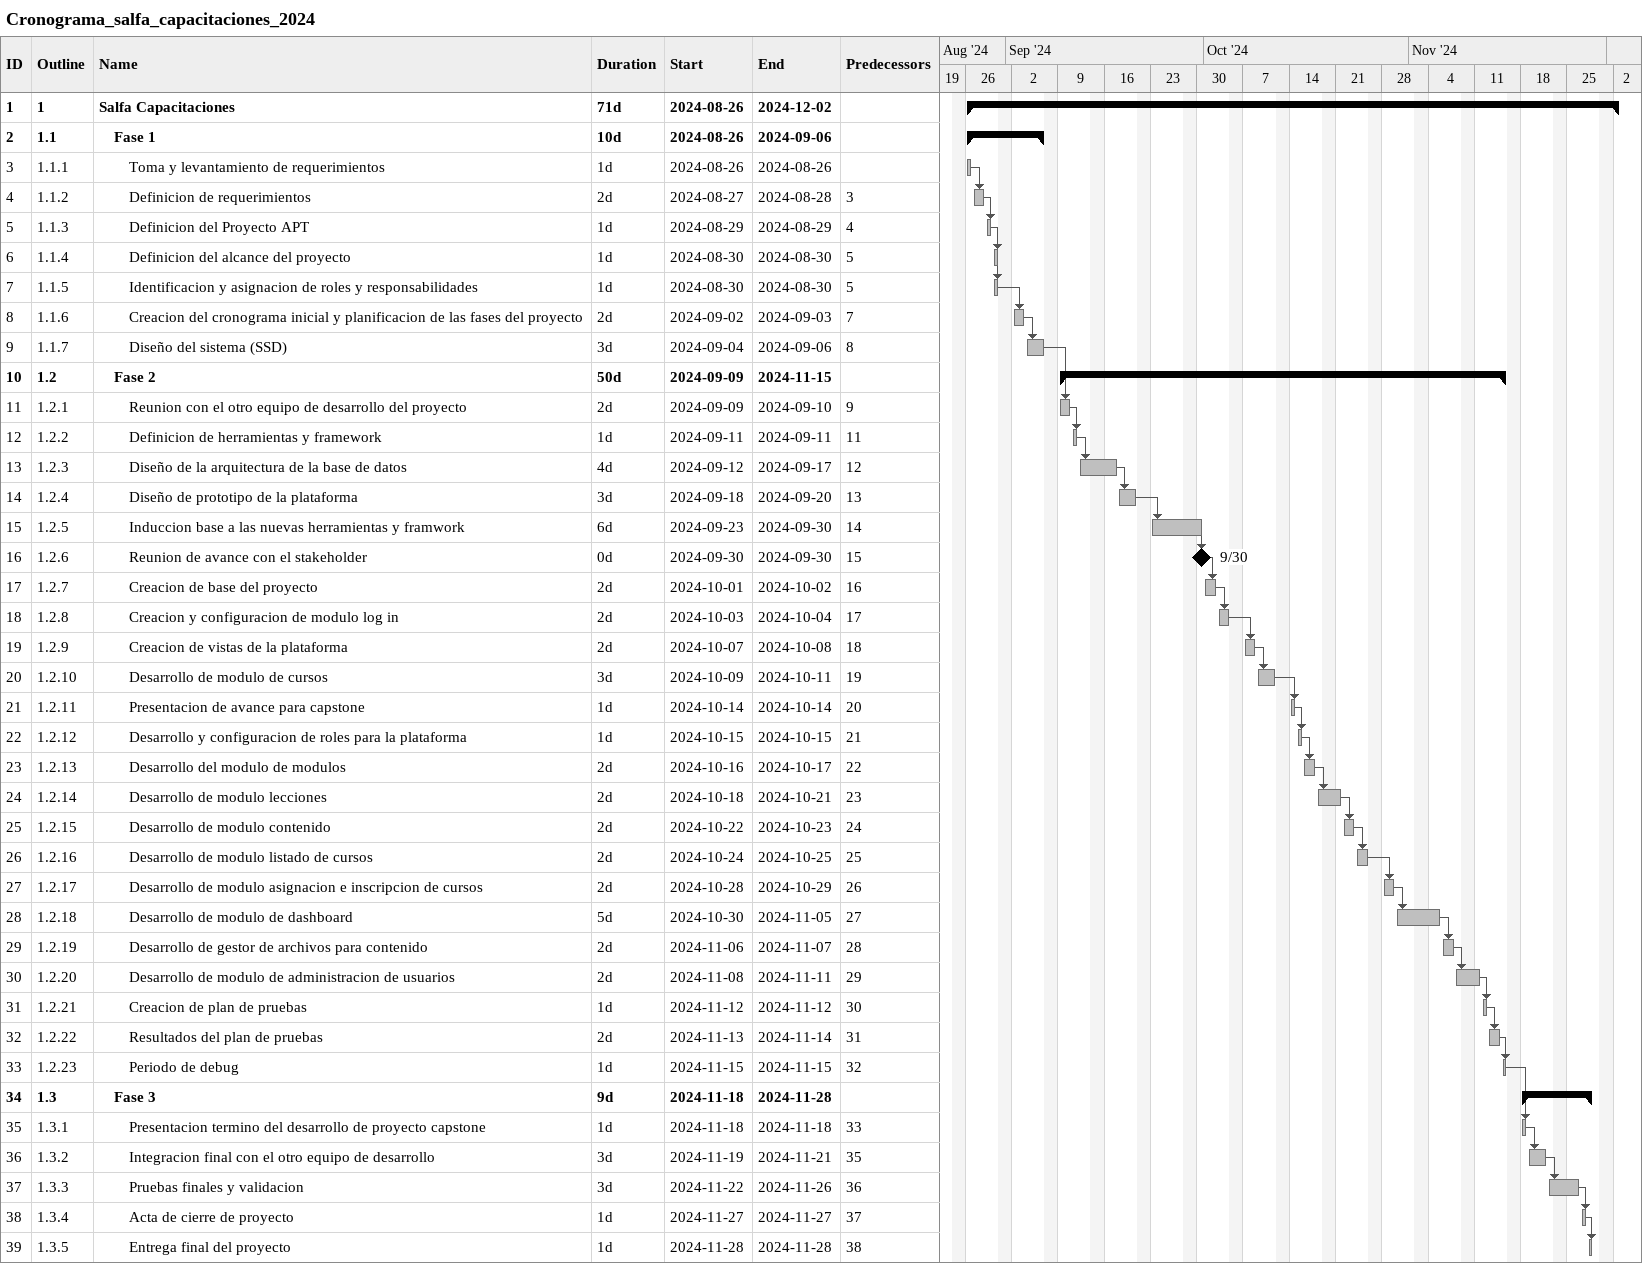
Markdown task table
Cronograma_salfa_capacitaciones_2024

| ID | WBS | Task | Duration | Start | Finish | Predecessors |
|---|---|---|---|---|---|---|
| 1 | 1 | **Salfa Capacitaciones** | 71d | 2024-08-26 | 2024-12-02 |  |
| 2 | 1.1 | **Fase 1** | 10d | 2024-08-26 | 2024-09-06 |  |
| 3 | 1.1.1 | Toma y levantamiento de requerimientos | 1d | 2024-08-26 | 2024-08-26 |  |
| 4 | 1.1.2 | Definicion de requerimientos | 2d | 2024-08-27 | 2024-08-28 | 3 |
| 5 | 1.1.3 | Definicion del Proyecto APT | 1d | 2024-08-29 | 2024-08-29 | 4 |
| 6 | 1.1.4 | Definicion del alcance del proyecto | 1d | 2024-08-30 | 2024-08-30 | 5 |
| 7 | 1.1.5 | Identificacion y asignacion de roles y responsabilidades | 1d | 2024-08-30 | 2024-08-30 | 5 |
| 8 | 1.1.6 | Creacion del cronograma inicial y planificacion de las fases del proyecto | 2d | 2024-09-02 | 2024-09-03 | 7 |
| 9 | 1.1.7 | Diseño del sistema (SSD) | 3d | 2024-09-04 | 2024-09-06 | 8 |
| 10 | 1.2 | **Fase 2** | 50d | 2024-09-09 | 2024-11-15 |  |
| 11 | 1.2.1 | Reunion con el otro equipo de desarrollo del proyecto | 2d | 2024-09-09 | 2024-09-10 | 9 |
| 12 | 1.2.2 | Definicion de herramientas y framework | 1d | 2024-09-11 | 2024-09-11 | 11 |
| 13 | 1.2.3 | Diseño de la arquitectura de la base de datos | 4d | 2024-09-12 | 2024-09-17 | 12 |
| 14 | 1.2.4 | Diseño de prototipo de la plataforma | 3d | 2024-09-18 | 2024-09-20 | 13 |
| 15 | 1.2.5 | Induccion base a las nuevas herramientas y framwork | 6d | 2024-09-23 | 2024-09-30 | 14 |
| 16 | 1.2.6 | Reunion de avance con el stakeholder | 0d | 2024-09-30 | 2024-09-30 | 15 |
| 17 | 1.2.7 | Creacion de base del proyecto | 2d | 2024-10-01 | 2024-10-02 | 16 |
| 18 | 1.2.8 | Creacion y configuracion de modulo log in | 2d | 2024-10-03 | 2024-10-04 | 17 |
| 19 | 1.2.9 | Creacion de vistas de la plataforma | 2d | 2024-10-07 | 2024-10-08 | 18 |
| 20 | 1.2.10 | Desarrollo de modulo de cursos | 3d | 2024-10-09 | 2024-10-11 | 19 |
| 21 | 1.2.11 | Presentacion de avance para capstone | 1d | 2024-10-14 | 2024-10-14 | 20 |
| 22 | 1.2.12 | Desarrollo y configuracion de roles para la plataforma | 1d | 2024-10-15 | 2024-10-15 | 21 |
| 23 | 1.2.13 | Desarrollo del modulo de modulos | 2d | 2024-10-16 | 2024-10-17 | 22 |
| 24 | 1.2.14 | Desarrollo de modulo lecciones | 2d | 2024-10-18 | 2024-10-21 | 23 |
| 25 | 1.2.15 | Desarrollo de modulo contenido | 2d | 2024-10-22 | 2024-10-23 | 24 |
| 26 | 1.2.16 | Desarrollo de modulo listado de cursos | 2d | 2024-10-24 | 2024-10-25 | 25 |
| 27 | 1.2.17 | Desarrollo de modulo asignacion e inscripcion de cursos | 2d | 2024-10-28 | 2024-10-29 | 26 |
| 28 | 1.2.18 | Desarrollo de modulo de dashboard | 5d | 2024-10-30 | 2024-11-05 | 27 |
| 29 | 1.2.19 | Desarrollo de gestor de archivos para contenido | 2d | 2024-11-06 | 2024-11-07 | 28 |
| 30 | 1.2.20 | Desarrollo de modulo de administracion de usuarios | 2d | 2024-11-08 | 2024-11-11 | 29 |
| 31 | 1.2.21 | Creacion de plan de pruebas | 1d | 2024-11-12 | 2024-11-12 | 30 |
| 32 | 1.2.22 | Resultados del plan de pruebas | 2d | 2024-11-13 | 2024-11-14 | 31 |
| 33 | 1.2.23 | Periodo de debug | 1d | 2024-11-15 | 2024-11-15 | 32 |
| 34 | 1.3 | **Fase 3** | 9d | 2024-11-18 | 2024-11-28 |  |
| 35 | 1.3.1 | Presentacion termino del desarrollo de proyecto capstone | 1d | 2024-11-18 | 2024-11-18 | 33 |
| 36 | 1.3.2 | Integracion final con el otro equipo de desarrollo | 3d | 2024-11-19 | 2024-11-21 | 35 |
| 37 | 1.3.3 | Pruebas finales y validacion | 3d | 2024-11-22 | 2024-11-26 | 36 |
| 38 | 1.3.4 | Acta de cierre de proyecto | 1d | 2024-11-27 | 2024-11-27 | 37 |
| 39 | 1.3.5 | Entrega final del proyecto | 1d | 2024-11-28 | 2024-11-28 | 38 |
